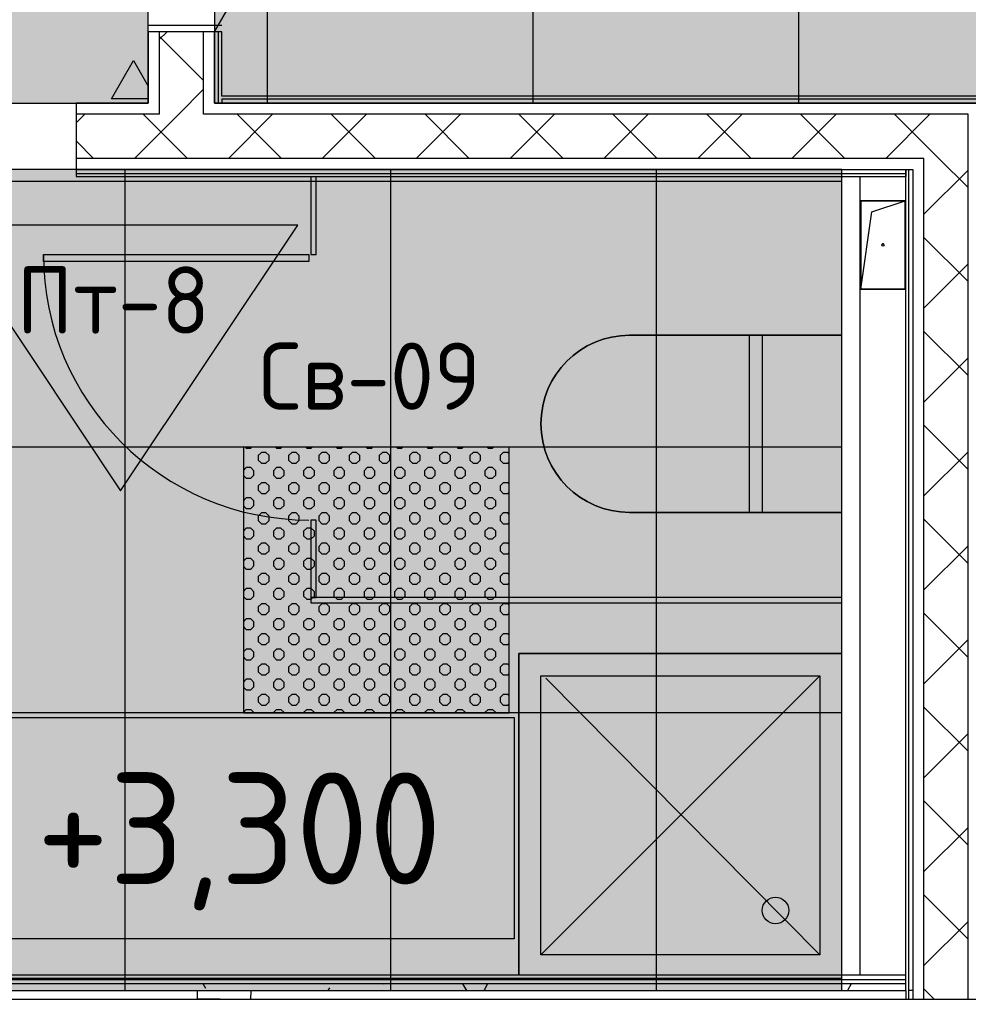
# Model space of a CAD drawing. Header units: millimetres. Extents: x -13069 to 207500, y -71366 to 56785.
# Drawn here: x 169569 to 171713, y 10838 to 13051 of the extents above; entities that cross this region are included whole.
import ezdxf

# ---------------------------------------------------------------- set-up
doc = ezdxf.new("R2010")
doc.units = ezdxf.units.MM
for name, color, linetype in [('PDF _Подложка без мебели', 7, 'Continuous'), ('PDF _Потолки - марка', 7, 'Continuous'), ('PDF _Текст', 7, 'Continuous')]:
    doc.layers.add(name, color=color, linetype=linetype)
doc.layers.add('PDF _Потолки', color=7, linetype='Continuous', lineweight=5, true_color=0x535353)
doc.layers.add('PDF _Ригели', color=7, linetype='Continuous', true_color=0x959595)
doc.layers.add('PDF _светильники', color=7, linetype='Continuous', true_color=0xffffff)
doc.styles.add('PDF GOST Common', font='GOST_Common.ttf')

msp = doc.modelspace()

# ---------------------------------------------------------------- hatches: boundary and pattern name
at = {"layer": 'PDF _Потолки', "true_color": 0xffffff, "transparency": 33554559}
msp.add_hatch(color=7, dxfattribs=at).paths.add_polyline_path([(167765.22, 13907.342), (168182.121, 13907.342), (168179.02, 14912.841), (169859.922, 14912.841), (169859.922, 12862.142), (168185.319, 12862.142), (168185.319, 12877.343), (167765.22, 12876.043)])
at = {"layer": 'PDF _Потолки', "true_color": 0xcae6ff, "transparency": 33554559}
for points in [[(170009.922, 12862.142), (170009.922, 14656.741), (170392.521, 14656.741), (170392.521, 14912.841), (173417.222, 14912.841), (173439.921, 10857.943), (171737.022, 10857.842), (171737.022, 12862.142)], [(168186.924, 12307.144), (168590.824, 12312.744), (168590.824, 12712.142), (171427.024, 12712.142), (171427.024, 10857.842), (168191.423, 10857.842)]]:
    msp.add_hatch(color=254, dxfattribs=at).paths.add_polyline_path(points)

# ---------------------------------------------------------------- linework, layer by layer
at = {"layer": 'PDF _Подложка без мебели', "lineweight": 18}
for points in [[(171737.022, 10857.842), (171737.022, 12862.142), (170009.922, 12862.142), (170009.922, 13022.842), (170524.925, 13914.843)], [(169859.922, 13022.842), (169859.922, 13037.841), (170025.822, 13037.841)], [(171752.922, 10872.842), (171752.922, 12878.042), (170025.822, 12878.042), (170025.822, 13022.842), (169859.922, 13022.842), (169859.922, 12862.142), (169697.02, 12862.142), (169697.02, 12696.243), (171572.02, 12696.243), (171572.02, 12712.142)], [(169884.922, 13022.842), (169884.922, 12837.142), (169697.02, 12837.142)], [(169884.922, 13005.441), (169902.323, 13022.842)], [(169984.922, 12913.043), (169884.922, 13013.043)], [(171712.022, 10837.841), (171712.022, 12837.142), (169984.922, 12837.142), (169984.922, 13022.842)], [(170018.919, 12862.142), (170018.919, 13022.842)], [(169828.819, 12737.142), (169928.819, 12837.142), (169984.922, 12893.344)], [(171746.025, 10872.842), (171746.025, 12871.142), (170025.822, 12871.142), (170025.822, 12862.142)], [(169697.02, 12817.541), (169716.624, 12837.142)], [(169948.722, 12737.142), (169848.722, 12837.142)], [(170040.922, 12737.142), (170140.922, 12837.142)], [(170160.82, 12737.142), (170060.82, 12837.142)], [(170253.019, 12737.142), (170353.019, 12837.142)], [(170372.923, 12737.142), (170272.923, 12837.142)], [(170465.22, 12737.142), (170565.22, 12837.142)], [(170585.124, 12737.142), (170485.124, 12837.142)], [(170677.323, 12737.142), (170777.323, 12837.142)], [(170797.221, 12737.142), (170697.221, 12837.142)], [(170889.421, 12737.142), (170989.421, 12837.142)], [(171009.324, 12737.142), (170909.324, 12837.142)], [(171101.524, 12737.142), (171201.524, 12837.142)], [(171221.519, 12737.142), (171121.519, 12837.142)], [(171313.725, 12737.142), (171413.725, 12837.142)], [(171433.622, 12737.142), (171333.622, 12837.142)], [(171525.822, 12737.142), (171625.822, 12837.142)], [(171711.723, 12671.142), (171645.719, 12737.142), (171545.719, 12837.142)], [(169736.521, 12737.142), (169697.02, 12776.641)], [(171612.022, 10837.841), (171612.022, 12737.142), (169697.02, 12737.142)], [(169697.02, 12712.142), (171571.122, 12712.142), (171587.022, 12712.142), (171587.022, 10857.842), (171587.022, 10837.841)], [(169697.02, 12703.143), (171572.02, 12703.143)], [(171571.122, 10857.842), (171571.122, 12712.142)], [(171578.019, 10837.841), (171578.019, 12712.142)], [(171711.723, 12710.943), (171612.022, 12611.242)], [(171427.024, 10892.843), (171427.024, 12696.243)], [(171467.021, 12696.243), (171467.021, 10892.843)], [(171469.523, 12441.543), (171569.523, 12441.543), (171569.523, 12641.543)], [(171612.022, 12558.743), (171711.723, 12459.042)], [(171711.723, 12498.843), (171612.022, 12399.142)], [(171247.02, 12337.841), (171427.024, 12337.841), (170947.02, 12337.841), (171247.02, 12337.841), (171247.02, 11937.841), (171427.024, 11937.841), (170947.02, 11937.841), (171247.02, 11937.841)], [(171217.021, 12337.841), (171217.021, 11937.841)], [(171612.022, 12346.542), (171711.8, 12246.861)], [(171711.794, 12286.716), (171612.022, 12186.941)], [(171612.022, 12134.442), (171711.821, 12034.643)], [(171711.821, 12074.642), (171612.022, 11974.841)], [(171612.022, 11922.341), (171711.821, 11822.543)], [(171711.821, 11862.542), (171612.022, 11762.744)], [(171612.022, 11710.144), (171711.9, 11610.366)], [(171711.894, 11650.412), (171612.022, 11550.543)], [(171612.022, 11498.043), (171711.924, 11398.141)], [(171711.924, 11438.342), (171612.022, 11338.442)], [(174066.722, 11345.843), (174066.722, 11344.842), (174070.719, 10858.843), (174069.92, 10858.843), (174070.121, 10837.841), (168171.421, 10837.841), (168171.421, 10857.842), (171571.122, 10857.842), (171571.122, 10837.841)], [(171612.022, 11285.943), (171711.967, 11185.998)], [(171711.961, 11226.18), (171612.022, 11126.342)], [(171612.022, 11073.843), (171712.001, 10973.864)], [(171711.994, 11014.114), (171612.022, 10914.141)], [(171571.122, 10892.843), (168191.423, 10892.843), (168191.423, 10857.842)], [(171571.122, 10881.842), (168191.423, 10881.842)], [(171571.122, 10872.842), (168191.423, 10872.842)], [(169989.823, 10862.841), (169984.019, 10872.842)], [(170391.923, 10872.842), (170391.624, 10872.241)], [(170579.319, 10857.842), (170570.622, 10872.842)], [(170626.524, 10872.842), (170618.425, 10858.642)], [(171447.819, 10872.842), (171439.122, 10857.842)], [(170074.119, 10837.841), (169971.22, 10838.842), (169971.421, 10857.842)], [(170091.423, 10857.842), (170091.221, 10837.841)], [(170269.621, 10864.141), (170265.922, 10857.842)], [(170931.224, 10857.842), (170930.925, 10858.343)], [(171587.022, 10857.842), (171578.019, 10857.842)], [(171612.022, 10861.642), (171635.923, 10837.841)]]:
    msp.add_lwpolyline(points, dxfattribs=at)
for points in [[(170227.024, 12695.443), (170227.024, 12520.443), (170239.024, 12520.443), (170239.024, 12695.443)], [(171569.523, 12641.543), (171569.523, 12441.543), (171469.523, 12441.543), (171469.523, 12641.543)], [(171469.523, 12441.543), (171494.523, 12616.543), (171569.523, 12641.543), (171469.523, 12641.543)], [(169623.02, 12520.443), (170223.02, 12520.443), (170223.02, 12504.443), (169623.02, 12504.443)], [(170227.024, 11920.443), (170227.024, 11745.443), (170239.024, 11745.443), (170239.024, 11920.443)], [(171427.024, 11745.443), (170227.024, 11745.443), (170227.024, 11733.441), (171427.024, 11733.441)], [(171427.024, 11618.743), (170697.02, 11618.743), (170697.02, 10892.843), (170697.02, 11618.743)], [(170747.02, 10938.742), (170747.02, 11568.743), (171377.024, 11568.743), (171377.024, 10938.742)]]:
    msp.add_lwpolyline(points, close=True, dxfattribs=at)
msp.add_lwpolyline([(171522.02, 12541.543, 0.4196624), (171519.523, 12544.042, 0.42007356), (171517.021, 12541.543)], format="xyb", dxfattribs=at)
msp.add_lwpolyline([(170947.02, 12337.841, 0.4140015), (170747.02, 12137.841, 0.41418451), (170947.02, 11937.841, -0.41418451), (170747.02, 12137.841, -0.4140015)], format="xyb", close=True, dxfattribs=at)
at = {"layer": 'PDF _Подложка без мебели', "color": 8, "lineweight": 18, "true_color": 0x808080}
for points in [[(171377.024, 11568.743), (170747.02, 10938.742)], [(171377.024, 10938.742), (170757.823, 11563.342)]]:
    msp.add_lwpolyline(points, dxfattribs=at)
at = {"layer": 'PDF _Подложка без мебели', "lineweight": 18}
msp.add_circle((171276.997, 11038.717), 30.027, dxfattribs=at)
for centre, radius, start, end in [((171519.565, 12541.248), 2.794, 63.234425, 90.853607), ((170223.048, 12520.471), 600.028, 180.002653, 269.997347)]:
    msp.add_arc(centre, radius, start, end, dxfattribs=at)
for points in [[(171519.523, 12539.044), (171518.119, 12539.044), (171517.021, 12540.243), (171517.021, 12541.543)], [(171517.124, 12542.242), (171517.424, 12543.344), (171518.425, 12544.042), (171519.523, 12544.042)], [(171519.523, 12539.044), (171518.425, 12539.044), (171517.424, 12539.843), (171517.124, 12540.942)], [(171522.02, 12541.543), (171522.02, 12540.243), (171520.921, 12539.044), (171519.523, 12539.044)], [(171522.02, 12541.543), (171522.02, 12540.743), (171521.519, 12539.843), (171520.823, 12539.443)]]:
    msp.add_open_spline(points, degree=3, dxfattribs=at)
at = {"layer": 'PDF _Потолки', "color": 7, "lineweight": 13}
for points in [[(167765.22, 13907.342), (167765.22, 12876.043), (168185.319, 12877.343), (168185.319, 12862.142), (169859.922, 12862.142), (169859.922, 14912.841), (168179.02, 14912.744), (168182.121, 13907.342)], [(170009.922, 12862.142), (171737.022, 12862.142), (171737.022, 10857.842), (173439.921, 10857.943), (173417.222, 14912.841), (170392.521, 14912.841), (170392.521, 14656.741), (170009.922, 14656.741)], [(168186.924, 12307.144), (168191.423, 10857.842), (171427.024, 10857.842), (171427.024, 12712.142), (168590.824, 12712.142), (168590.824, 12312.744)]]:
    msp.add_lwpolyline(points, close=True, dxfattribs=at)
for points in [[(170728.624, 14912.841), (170728.624, 12862.142)], [(171328.624, 14912.841), (171328.624, 12862.142)], [(170128.624, 14656.741), (170128.624, 12862.142)], [(169859.922, 12871.441), (169776.622, 12871.441), (169826.622, 12958.041), (169859.922, 12900.341)], [(169806.919, 12712.142), (169806.919, 10857.842)], [(170406.919, 12712.142), (170406.919, 10857.842)], [(171006.919, 12712.142), (171006.919, 10857.842)], [(171427.024, 12684.942), (168590.824, 12684.942)], [(171427.024, 12084.942), (168187.62, 12084.942)], [(171427.024, 11484.942), (168189.476, 11484.942)], [(171427.024, 10884.942), (168191.338, 10884.942)]]:
    msp.add_lwpolyline(points, dxfattribs=at)
at = {"layer": 'PDF _Потолки - марка', "lineweight": 13}
msp.add_lwpolyline([(170197.52, 12586.743), (169397.52, 12586.743), (169797.52, 11986.743)], close=True, dxfattribs=at)
at = {"layer": 'PDF _Потолки - марка', "color": 7, "lineweight": 0, "true_color": 0xffffff, "transparency": 33554559}
msp.add_solid([(170197.52, 12586.743), (169397.52, 12586.743), (169797.52, 11986.743)], dxfattribs=at)
at = {"layer": 'PDF _Ригели', "lineweight": 18}
msp.add_lwpolyline([(169386.723, 10974.642), (169386.723, 11474.642), (170686.723, 11474.642), (170686.723, 10974.642)], close=True, dxfattribs=at)
at = {"layer": 'PDF _светильники', "color": 7, "lineweight": 13}
msp.add_lwpolyline([(170074.925, 11484.942), (170674.925, 11484.942), (170674.925, 12084.942), (170074.925, 12084.942)], close=True, dxfattribs=at)
at = {"layer": 'PDF _светильники', "lineweight": 20}
for points in [[(170079.423, 12084.942), (170081.419, 12082.943), (170091.423, 12082.943), (170093.522, 12084.942)], [(170147.721, 12084.942), (170149.723, 12082.943), (170159.721, 12082.943), (170161.821, 12084.942)], [(170215.922, 12084.942), (170218.022, 12082.943), (170228.019, 12082.943), (170230.119, 12084.942)], [(170284.22, 12084.942), (170286.32, 12082.943), (170296.324, 12082.943), (170298.423, 12084.942)], [(170352.525, 12084.942), (170354.624, 12082.943), (170364.622, 12082.943), (170366.722, 12084.942)], [(170420.823, 12084.942), (170422.923, 12082.943), (170432.92, 12082.943), (170434.922, 12084.942)], [(170489.122, 12084.942), (170491.124, 12082.943), (170501.121, 12082.943), (170503.221, 12084.942)], [(170557.42, 12084.942), (170559.422, 12082.943), (170569.419, 12082.943), (170571.519, 12084.942)], [(170625.621, 12084.942), (170627.72, 12082.943), (170637.724, 12082.943), (170639.823, 12084.942)], [(170674.925, 12069.842), (170671.922, 12072.943), (170661.924, 12072.943), (170654.82, 12065.841), (170654.82, 12055.844), (170661.924, 12048.742), (170671.922, 12048.742), (170674.925, 12051.843)], [(170074.925, 12021.142), (170081.419, 12014.642), (170091.423, 12014.642), (170098.521, 12021.743), (170098.521, 12031.741), (170091.423, 12038.742), (170081.419, 12038.742), (170074.925, 12032.241)], [(170674.925, 12001.544), (170671.922, 12004.641), (170661.924, 12004.641), (170654.82, 11997.543), (170654.82, 11987.542), (170661.924, 11980.441), (170671.922, 11980.441), (170674.925, 11983.541)], [(170074.925, 11952.841), (170081.419, 11946.343), (170091.423, 11946.343), (170098.521, 11953.442), (170098.521, 11963.442), (170091.423, 11970.443), (170081.419, 11970.443), (170074.925, 11963.943)], [(170674.925, 11933.242), (170671.922, 11936.343), (170661.924, 11936.343), (170654.82, 11929.241), (170654.82, 11919.241), (170661.924, 11912.243), (170671.922, 11912.243), (170674.925, 11915.243)], [(170074.925, 11884.542), (170081.419, 11878.042), (170091.423, 11878.042), (170098.521, 11885.144), (170098.521, 11895.141), (170091.423, 11902.243), (170081.419, 11902.243), (170074.925, 11895.642)], [(170674.925, 11864.941), (170671.922, 11868.041), (170661.924, 11868.041), (170654.82, 11860.943), (170654.82, 11850.942), (170661.924, 11843.942), (170671.922, 11843.942), (170674.925, 11846.942)], [(170074.925, 11816.241), (170081.419, 11809.741), (170091.423, 11809.741), (170098.521, 11816.842), (170098.521, 11826.843), (170091.423, 11833.941), (170081.419, 11833.941), (170074.925, 11827.441)], [(170674.925, 11796.743), (170671.922, 11799.743), (170661.924, 11799.743), (170654.82, 11792.742), (170654.82, 11782.742), (170661.924, 11775.643), (170671.922, 11775.643), (170674.925, 11778.741)], [(170074.925, 11748.043), (170081.419, 11741.442), (170091.423, 11741.442), (170098.521, 11748.541), (170098.521, 11758.541), (170091.423, 11765.643), (170081.419, 11765.643), (170074.925, 11759.143)], [(170674.925, 11728.442), (170671.922, 11731.442), (170661.924, 11731.442), (170654.82, 11724.441), (170654.82, 11714.443), (170661.924, 11707.342), (170671.922, 11707.342), (170674.925, 11710.443)], [(170074.925, 11679.742), (170081.419, 11673.242), (170091.423, 11673.242), (170098.521, 11680.242), (170098.521, 11690.243), (170091.423, 11697.341), (170081.419, 11697.341), (170074.925, 11690.841)], [(170674.925, 11660.144), (170671.922, 11663.241), (170661.924, 11663.241), (170654.82, 11656.143), (170654.82, 11646.142), (170661.924, 11639.044), (170671.922, 11639.044), (170674.925, 11642.141)], [(170074.925, 11611.444), (170081.419, 11604.943), (170091.423, 11604.943), (170098.521, 11611.941), (170098.521, 11621.942), (170091.423, 11629.043), (170081.419, 11629.043), (170074.925, 11622.543)], [(170674.925, 11591.842), (170671.922, 11594.943), (170661.924, 11594.943), (170654.82, 11587.841), (170654.82, 11577.841), (170661.924, 11570.742), (170671.922, 11570.742), (170674.925, 11573.843)], [(170074.925, 11543.142), (170081.419, 11536.642), (170091.423, 11536.642), (170098.521, 11543.743), (170098.521, 11553.741), (170091.423, 11560.742), (170081.419, 11560.742), (170074.925, 11554.241)], [(170674.925, 11523.541), (170671.922, 11526.641), (170661.924, 11526.641), (170654.82, 11519.543), (170654.82, 11509.542), (170661.924, 11502.441), (170671.922, 11502.441), (170674.925, 11505.541)], [(170074.925, 11485.943), (170081.419, 11492.443), (170091.423, 11492.443), (170098.521, 11485.443), (170098.521, 11484.942)], [(170142.723, 11484.942), (170142.723, 11485.443), (170149.723, 11492.443), (170159.721, 11492.443), (170166.819, 11485.443), (170166.819, 11484.942)], [(170210.923, 11484.942), (170210.923, 11485.443), (170218.022, 11492.443), (170228.019, 11492.443), (170235.124, 11485.443), (170235.124, 11484.942)], [(170279.222, 11484.942), (170279.222, 11485.443), (170286.32, 11492.443), (170296.324, 11492.443), (170303.422, 11485.443), (170303.422, 11484.942)], [(170347.52, 11484.942), (170347.52, 11485.443), (170354.624, 11492.443), (170364.622, 11492.443), (170371.72, 11485.443), (170371.72, 11484.942)], [(170415.824, 11484.942), (170415.824, 11485.443), (170422.923, 11492.443), (170432.92, 11492.443), (170439.921, 11485.443), (170439.921, 11484.942)], [(170484.123, 11484.942), (170484.123, 11485.443), (170491.124, 11492.443), (170501.121, 11492.443), (170508.219, 11485.443), (170508.219, 11484.942)], [(170552.421, 11484.942), (170552.421, 11485.443), (170559.422, 11492.443), (170569.419, 11492.443), (170576.524, 11485.443), (170576.524, 11484.942)], [(170620.622, 11484.942), (170620.622, 11485.443), (170627.72, 11492.443), (170637.724, 11492.443), (170644.822, 11485.443), (170644.822, 11484.942)]]:
    msp.add_lwpolyline(points, dxfattribs=at)
for points in [[(170132.719, 12065.841), (170125.621, 12072.943), (170115.623, 12072.943), (170108.525, 12065.841), (170108.525, 12055.844), (170115.623, 12048.742), (170125.621, 12048.742), (170132.719, 12055.844)], [(170200.92, 12065.841), (170193.919, 12072.943), (170183.921, 12072.943), (170176.823, 12065.841), (170176.823, 12055.844), (170183.921, 12048.742), (170193.919, 12048.742), (170200.92, 12055.844)], [(170269.224, 12065.841), (170262.223, 12072.943), (170252.22, 12072.943), (170245.121, 12065.841), (170245.121, 12055.844), (170252.22, 12048.742), (170262.223, 12048.742), (170269.224, 12055.844)], [(170337.522, 12065.841), (170330.424, 12072.943), (170320.42, 12072.943), (170313.42, 12065.841), (170313.42, 12055.844), (170320.42, 12048.742), (170330.424, 12048.742), (170337.522, 12055.844)], [(170405.821, 12065.841), (170398.722, 12072.943), (170388.725, 12072.943), (170381.724, 12065.841), (170381.724, 12055.844), (170388.725, 12048.742), (170398.722, 12048.742), (170405.821, 12055.844)], [(170474.119, 12065.841), (170467.021, 12072.943), (170457.023, 12072.943), (170449.925, 12065.841), (170449.925, 12055.844), (170457.023, 12048.742), (170467.021, 12048.742), (170474.119, 12055.844)], [(170542.424, 12065.841), (170535.319, 12072.943), (170525.322, 12072.943), (170518.223, 12065.841), (170518.223, 12055.844), (170525.322, 12048.742), (170535.319, 12048.742), (170542.424, 12055.844)], [(170610.624, 12065.841), (170603.624, 12072.943), (170593.62, 12072.943), (170586.521, 12065.841), (170586.521, 12055.844), (170593.62, 12048.742), (170603.624, 12048.742), (170610.624, 12055.844)], [(170166.819, 12031.741), (170159.721, 12038.742), (170149.723, 12038.742), (170142.723, 12031.741), (170142.723, 12021.743), (170149.723, 12014.642), (170159.721, 12014.642), (170166.819, 12021.743)], [(170235.124, 12031.741), (170228.019, 12038.742), (170218.022, 12038.742), (170210.923, 12031.741), (170210.923, 12021.743), (170218.022, 12014.642), (170228.019, 12014.642), (170235.124, 12021.743)], [(170303.422, 12031.741), (170296.324, 12038.742), (170286.32, 12038.742), (170279.222, 12031.741), (170279.222, 12021.743), (170286.32, 12014.642), (170296.324, 12014.642), (170303.422, 12021.743)], [(170371.72, 12031.741), (170364.622, 12038.742), (170354.624, 12038.742), (170347.52, 12031.741), (170347.52, 12021.743), (170354.624, 12014.642), (170364.622, 12014.642), (170371.72, 12021.743)], [(170439.921, 12031.741), (170432.92, 12038.742), (170422.923, 12038.742), (170415.824, 12031.741), (170415.824, 12021.743), (170422.923, 12014.642), (170432.92, 12014.642), (170439.921, 12021.743)], [(170508.219, 12031.741), (170501.121, 12038.742), (170491.124, 12038.742), (170484.123, 12031.741), (170484.123, 12021.743), (170491.124, 12014.642), (170501.121, 12014.642), (170508.219, 12021.743)], [(170576.524, 12031.741), (170569.419, 12038.742), (170559.422, 12038.742), (170552.421, 12031.741), (170552.421, 12021.743), (170559.422, 12014.642), (170569.419, 12014.642), (170576.524, 12021.743)], [(170644.822, 12031.741), (170637.724, 12038.742), (170627.72, 12038.742), (170620.622, 12031.741), (170620.622, 12021.743), (170627.72, 12014.642), (170637.724, 12014.642), (170644.822, 12021.743)], [(170132.719, 11997.543), (170125.621, 12004.641), (170115.623, 12004.641), (170108.525, 11997.543), (170108.525, 11987.542), (170115.623, 11980.441), (170125.621, 11980.441), (170132.719, 11987.542)], [(170200.92, 11997.543), (170193.919, 12004.641), (170183.921, 12004.641), (170176.823, 11997.543), (170176.823, 11987.542), (170183.921, 11980.441), (170193.919, 11980.441), (170200.92, 11987.542)], [(170269.224, 11997.543), (170262.223, 12004.641), (170252.22, 12004.641), (170245.121, 11997.543), (170245.121, 11987.542), (170252.22, 11980.441), (170262.223, 11980.441), (170269.224, 11987.542)], [(170337.522, 11997.543), (170330.424, 12004.641), (170320.42, 12004.641), (170313.42, 11997.543), (170313.42, 11987.542), (170320.42, 11980.441), (170330.424, 11980.441), (170337.522, 11987.542)], [(170405.821, 11997.543), (170398.722, 12004.641), (170388.725, 12004.641), (170381.724, 11997.543), (170381.724, 11987.542), (170388.725, 11980.441), (170398.722, 11980.441), (170405.821, 11987.542)], [(170474.119, 11997.543), (170467.021, 12004.641), (170457.023, 12004.641), (170449.925, 11997.543), (170449.925, 11987.542), (170457.023, 11980.441), (170467.021, 11980.441), (170474.119, 11987.542)], [(170542.424, 11997.543), (170535.319, 12004.641), (170525.322, 12004.641), (170518.223, 11997.543), (170518.223, 11987.542), (170525.322, 11980.441), (170535.319, 11980.441), (170542.424, 11987.542)], [(170610.624, 11997.543), (170603.624, 12004.641), (170593.62, 12004.641), (170586.521, 11997.543), (170586.521, 11987.542), (170593.62, 11980.441), (170603.624, 11980.441), (170610.624, 11987.542)], [(170166.819, 11963.442), (170159.721, 11970.443), (170149.723, 11970.443), (170142.723, 11963.442), (170142.723, 11953.442), (170149.723, 11946.343), (170159.721, 11946.343), (170166.819, 11953.442)], [(170235.124, 11963.442), (170228.019, 11970.443), (170218.022, 11970.443), (170210.923, 11963.442), (170210.923, 11953.442), (170218.022, 11946.343), (170228.019, 11946.343), (170235.124, 11953.442)], [(170303.422, 11963.442), (170296.324, 11970.443), (170286.32, 11970.443), (170279.222, 11963.442), (170279.222, 11953.442), (170286.32, 11946.343), (170296.324, 11946.343), (170303.422, 11953.442)], [(170371.72, 11963.442), (170364.622, 11970.443), (170354.624, 11970.443), (170347.52, 11963.442), (170347.52, 11953.442), (170354.624, 11946.343), (170364.622, 11946.343), (170371.72, 11953.442)], [(170439.921, 11963.442), (170432.92, 11970.443), (170422.923, 11970.443), (170415.824, 11963.442), (170415.824, 11953.442), (170422.923, 11946.343), (170432.92, 11946.343), (170439.921, 11953.442)], [(170508.219, 11963.442), (170501.121, 11970.443), (170491.124, 11970.443), (170484.123, 11963.442), (170484.123, 11953.442), (170491.124, 11946.343), (170501.121, 11946.343), (170508.219, 11953.442)], [(170576.524, 11963.442), (170569.419, 11970.443), (170559.422, 11970.443), (170552.421, 11963.442), (170552.421, 11953.442), (170559.422, 11946.343), (170569.419, 11946.343), (170576.524, 11953.442)], [(170644.822, 11963.442), (170637.724, 11970.443), (170627.72, 11970.443), (170620.622, 11963.442), (170620.622, 11953.442), (170627.72, 11946.343), (170637.724, 11946.343), (170644.822, 11953.442)], [(170132.719, 11929.241), (170125.621, 11936.343), (170115.623, 11936.343), (170108.525, 11929.241), (170108.525, 11919.241), (170115.623, 11912.243), (170125.621, 11912.243), (170132.719, 11919.241)], [(170200.92, 11929.241), (170193.919, 11936.343), (170183.921, 11936.343), (170176.823, 11929.241), (170176.823, 11919.241), (170183.921, 11912.243), (170193.919, 11912.243), (170200.92, 11919.241)], [(170269.224, 11929.241), (170262.223, 11936.343), (170252.22, 11936.343), (170245.121, 11929.241), (170245.121, 11919.241), (170252.22, 11912.243), (170262.223, 11912.243), (170269.224, 11919.241)], [(170337.522, 11929.241), (170330.424, 11936.343), (170320.42, 11936.343), (170313.42, 11929.241), (170313.42, 11919.241), (170320.42, 11912.243), (170330.424, 11912.243), (170337.522, 11919.241)], [(170405.821, 11929.241), (170398.722, 11936.343), (170388.725, 11936.343), (170381.724, 11929.241), (170381.724, 11919.241), (170388.725, 11912.243), (170398.722, 11912.243), (170405.821, 11919.241)], [(170474.119, 11929.241), (170467.021, 11936.343), (170457.023, 11936.343), (170449.925, 11929.241), (170449.925, 11919.241), (170457.023, 11912.243), (170467.021, 11912.243), (170474.119, 11919.241)], [(170542.424, 11929.241), (170535.319, 11936.343), (170525.322, 11936.343), (170518.223, 11929.241), (170518.223, 11919.241), (170525.322, 11912.243), (170535.319, 11912.243), (170542.424, 11919.241)], [(170610.624, 11929.241), (170603.624, 11936.343), (170593.62, 11936.343), (170586.521, 11929.241), (170586.521, 11919.241), (170593.62, 11912.243), (170603.624, 11912.243), (170610.624, 11919.241)], [(170166.819, 11895.141), (170159.721, 11902.243), (170149.723, 11902.243), (170142.723, 11895.141), (170142.723, 11885.144), (170149.723, 11878.042), (170159.721, 11878.042), (170166.819, 11885.144)], [(170235.124, 11895.141), (170228.019, 11902.243), (170218.022, 11902.243), (170210.923, 11895.141), (170210.923, 11885.144), (170218.022, 11878.042), (170228.019, 11878.042), (170235.124, 11885.144)], [(170303.422, 11895.141), (170296.324, 11902.243), (170286.32, 11902.243), (170279.222, 11895.141), (170279.222, 11885.144), (170286.32, 11878.042), (170296.324, 11878.042), (170303.422, 11885.144)], [(170371.72, 11895.141), (170364.622, 11902.243), (170354.624, 11902.243), (170347.52, 11895.141), (170347.52, 11885.144), (170354.624, 11878.042), (170364.622, 11878.042), (170371.72, 11885.144)], [(170439.921, 11895.141), (170432.92, 11902.243), (170422.923, 11902.243), (170415.824, 11895.141), (170415.824, 11885.144), (170422.923, 11878.042), (170432.92, 11878.042), (170439.921, 11885.144)], [(170508.219, 11895.141), (170501.121, 11902.243), (170491.124, 11902.243), (170484.123, 11895.141), (170484.123, 11885.144), (170491.124, 11878.042), (170501.121, 11878.042), (170508.219, 11885.144)], [(170576.524, 11895.141), (170569.419, 11902.243), (170559.422, 11902.243), (170552.421, 11895.141), (170552.421, 11885.144), (170559.422, 11878.042), (170569.419, 11878.042), (170576.524, 11885.144)], [(170644.822, 11895.141), (170637.724, 11902.243), (170627.72, 11902.243), (170620.622, 11895.141), (170620.622, 11885.144), (170627.72, 11878.042), (170637.724, 11878.042), (170644.822, 11885.144)], [(170132.719, 11860.943), (170125.621, 11868.041), (170115.623, 11868.041), (170108.525, 11860.943), (170108.525, 11850.942), (170115.623, 11843.942), (170125.621, 11843.942), (170132.719, 11850.942)], [(170200.92, 11860.943), (170193.919, 11868.041), (170183.921, 11868.041), (170176.823, 11860.943), (170176.823, 11850.942), (170183.921, 11843.942), (170193.919, 11843.942), (170200.92, 11850.942)], [(170269.224, 11860.943), (170262.223, 11868.041), (170252.22, 11868.041), (170245.121, 11860.943), (170245.121, 11850.942), (170252.22, 11843.942), (170262.223, 11843.942), (170269.224, 11850.942)], [(170337.522, 11860.943), (170330.424, 11868.041), (170320.42, 11868.041), (170313.42, 11860.943), (170313.42, 11850.942), (170320.42, 11843.942), (170330.424, 11843.942), (170337.522, 11850.942)], [(170405.821, 11860.943), (170398.722, 11868.041), (170388.725, 11868.041), (170381.724, 11860.943), (170381.724, 11850.942), (170388.725, 11843.942), (170398.722, 11843.942), (170405.821, 11850.942)], [(170474.119, 11860.943), (170467.021, 11868.041), (170457.023, 11868.041), (170449.925, 11860.943), (170449.925, 11850.942), (170457.023, 11843.942), (170467.021, 11843.942), (170474.119, 11850.942)], [(170542.424, 11860.943), (170535.319, 11868.041), (170525.322, 11868.041), (170518.223, 11860.943), (170518.223, 11850.942), (170525.322, 11843.942), (170535.319, 11843.942), (170542.424, 11850.942)], [(170610.624, 11860.943), (170603.624, 11868.041), (170593.62, 11868.041), (170586.521, 11860.943), (170586.521, 11850.942), (170593.62, 11843.942), (170603.624, 11843.942), (170610.624, 11850.942)], [(170166.819, 11826.843), (170159.721, 11833.941), (170149.723, 11833.941), (170142.723, 11826.843), (170142.723, 11816.842), (170149.723, 11809.741), (170159.721, 11809.741), (170166.819, 11816.842)], [(170235.124, 11826.843), (170228.019, 11833.941), (170218.022, 11833.941), (170210.923, 11826.843), (170210.923, 11816.842), (170218.022, 11809.741), (170228.019, 11809.741), (170235.124, 11816.842)], [(170303.422, 11826.843), (170296.324, 11833.941), (170286.32, 11833.941), (170279.222, 11826.843), (170279.222, 11816.842), (170286.32, 11809.741), (170296.324, 11809.741), (170303.422, 11816.842)], [(170371.72, 11826.843), (170364.622, 11833.941), (170354.624, 11833.941), (170347.52, 11826.843), (170347.52, 11816.842), (170354.624, 11809.741), (170364.622, 11809.741), (170371.72, 11816.842)], [(170439.921, 11826.843), (170432.92, 11833.941), (170422.923, 11833.941), (170415.824, 11826.843), (170415.824, 11816.842), (170422.923, 11809.741), (170432.92, 11809.741), (170439.921, 11816.842)], [(170508.219, 11826.843), (170501.121, 11833.941), (170491.124, 11833.941), (170484.123, 11826.843), (170484.123, 11816.842), (170491.124, 11809.741), (170501.121, 11809.741), (170508.219, 11816.842)], [(170576.524, 11826.843), (170569.419, 11833.941), (170559.422, 11833.941), (170552.421, 11826.843), (170552.421, 11816.842), (170559.422, 11809.741), (170569.419, 11809.741), (170576.524, 11816.842)], [(170644.822, 11826.843), (170637.724, 11833.941), (170627.72, 11833.941), (170620.622, 11826.843), (170620.622, 11816.842), (170627.72, 11809.741), (170637.724, 11809.741), (170644.822, 11816.842)], [(170132.719, 11792.742), (170125.621, 11799.743), (170115.623, 11799.743), (170108.525, 11792.742), (170108.525, 11782.742), (170115.623, 11775.643), (170125.621, 11775.643), (170132.719, 11782.742)], [(170200.92, 11792.742), (170193.919, 11799.743), (170183.921, 11799.743), (170176.823, 11792.742), (170176.823, 11782.742), (170183.921, 11775.643), (170193.919, 11775.643), (170200.92, 11782.742)], [(170269.224, 11792.742), (170262.223, 11799.743), (170252.22, 11799.743), (170245.121, 11792.742), (170245.121, 11782.742), (170252.22, 11775.643), (170262.223, 11775.643), (170269.224, 11782.742)], [(170337.522, 11792.742), (170330.424, 11799.743), (170320.42, 11799.743), (170313.42, 11792.742), (170313.42, 11782.742), (170320.42, 11775.643), (170330.424, 11775.643), (170337.522, 11782.742)], [(170405.821, 11792.742), (170398.722, 11799.743), (170388.725, 11799.743), (170381.724, 11792.742), (170381.724, 11782.742), (170388.725, 11775.643), (170398.722, 11775.643), (170405.821, 11782.742)], [(170474.119, 11792.742), (170467.021, 11799.743), (170457.023, 11799.743), (170449.925, 11792.742), (170449.925, 11782.742), (170457.023, 11775.643), (170467.021, 11775.643), (170474.119, 11782.742)], [(170542.424, 11792.742), (170535.319, 11799.743), (170525.322, 11799.743), (170518.223, 11792.742), (170518.223, 11782.742), (170525.322, 11775.643), (170535.319, 11775.643), (170542.424, 11782.742)], [(170610.624, 11792.742), (170603.624, 11799.743), (170593.62, 11799.743), (170586.521, 11792.742), (170586.521, 11782.742), (170593.62, 11775.643), (170603.624, 11775.643), (170610.624, 11782.742)], [(170166.819, 11758.541), (170159.721, 11765.643), (170149.723, 11765.643), (170142.723, 11758.541), (170142.723, 11748.541), (170149.723, 11741.442), (170159.721, 11741.442), (170166.819, 11748.541)], [(170235.124, 11758.541), (170228.019, 11765.643), (170218.022, 11765.643), (170210.923, 11758.541), (170210.923, 11748.541), (170218.022, 11741.442), (170228.019, 11741.442), (170235.124, 11748.541)], [(170303.422, 11758.541), (170296.324, 11765.643), (170286.32, 11765.643), (170279.222, 11758.541), (170279.222, 11748.541), (170286.32, 11741.442), (170296.324, 11741.442), (170303.422, 11748.541)], [(170371.72, 11758.541), (170364.622, 11765.643), (170354.624, 11765.643), (170347.52, 11758.541), (170347.52, 11748.541), (170354.624, 11741.442), (170364.622, 11741.442), (170371.72, 11748.541)], [(170439.921, 11758.541), (170432.92, 11765.643), (170422.923, 11765.643), (170415.824, 11758.541), (170415.824, 11748.541), (170422.923, 11741.442), (170432.92, 11741.442), (170439.921, 11748.541)], [(170508.219, 11758.541), (170501.121, 11765.643), (170491.124, 11765.643), (170484.123, 11758.541), (170484.123, 11748.541), (170491.124, 11741.442), (170501.121, 11741.442), (170508.219, 11748.541)], [(170576.524, 11758.541), (170569.419, 11765.643), (170559.422, 11765.643), (170552.421, 11758.541), (170552.421, 11748.541), (170559.422, 11741.442), (170569.419, 11741.442), (170576.524, 11748.541)], [(170644.822, 11758.541), (170637.724, 11765.643), (170627.72, 11765.643), (170620.622, 11758.541), (170620.622, 11748.541), (170627.72, 11741.442), (170637.724, 11741.442), (170644.822, 11748.541)], [(170132.719, 11724.441), (170125.621, 11731.442), (170115.623, 11731.442), (170108.525, 11724.441), (170108.525, 11714.443), (170115.623, 11707.342), (170125.621, 11707.342), (170132.719, 11714.443)], [(170200.92, 11724.441), (170193.919, 11731.442), (170183.921, 11731.442), (170176.823, 11724.441), (170176.823, 11714.443), (170183.921, 11707.342), (170193.919, 11707.342), (170200.92, 11714.443)], [(170269.224, 11724.441), (170262.223, 11731.442), (170252.22, 11731.442), (170245.121, 11724.441), (170245.121, 11714.443), (170252.22, 11707.342), (170262.223, 11707.342), (170269.224, 11714.443)], [(170337.522, 11724.441), (170330.424, 11731.442), (170320.42, 11731.442), (170313.42, 11724.441), (170313.42, 11714.443), (170320.42, 11707.342), (170330.424, 11707.342), (170337.522, 11714.443)], [(170405.821, 11724.441), (170398.722, 11731.442), (170388.725, 11731.442), (170381.724, 11724.441), (170381.724, 11714.443), (170388.725, 11707.342), (170398.722, 11707.342), (170405.821, 11714.443)], [(170474.119, 11724.441), (170467.021, 11731.442), (170457.023, 11731.442), (170449.925, 11724.441), (170449.925, 11714.443), (170457.023, 11707.342), (170467.021, 11707.342), (170474.119, 11714.443)], [(170542.424, 11724.441), (170535.319, 11731.442), (170525.322, 11731.442), (170518.223, 11724.441), (170518.223, 11714.443), (170525.322, 11707.342), (170535.319, 11707.342), (170542.424, 11714.443)], [(170610.624, 11724.441), (170603.624, 11731.442), (170593.62, 11731.442), (170586.521, 11724.441), (170586.521, 11714.443), (170593.62, 11707.342), (170603.624, 11707.342), (170610.624, 11714.443)], [(170166.819, 11690.243), (170159.721, 11697.341), (170149.723, 11697.341), (170142.723, 11690.243), (170142.723, 11680.242), (170149.723, 11673.242), (170159.721, 11673.242), (170166.819, 11680.242)], [(170235.124, 11690.243), (170228.019, 11697.341), (170218.022, 11697.341), (170210.923, 11690.243), (170210.923, 11680.242), (170218.022, 11673.242), (170228.019, 11673.242), (170235.124, 11680.242)], [(170303.422, 11690.243), (170296.324, 11697.341), (170286.32, 11697.341), (170279.222, 11690.243), (170279.222, 11680.242), (170286.32, 11673.242), (170296.324, 11673.242), (170303.422, 11680.242)], [(170371.72, 11690.243), (170364.622, 11697.341), (170354.624, 11697.341), (170347.52, 11690.243), (170347.52, 11680.242), (170354.624, 11673.242), (170364.622, 11673.242), (170371.72, 11680.242)], [(170439.921, 11690.243), (170432.92, 11697.341), (170422.923, 11697.341), (170415.824, 11690.243), (170415.824, 11680.242), (170422.923, 11673.242), (170432.92, 11673.242), (170439.921, 11680.242)], [(170508.219, 11690.243), (170501.121, 11697.341), (170491.124, 11697.341), (170484.123, 11690.243), (170484.123, 11680.242), (170491.124, 11673.242), (170501.121, 11673.242), (170508.219, 11680.242)], [(170576.524, 11690.243), (170569.419, 11697.341), (170559.422, 11697.341), (170552.421, 11690.243), (170552.421, 11680.242), (170559.422, 11673.242), (170569.419, 11673.242), (170576.524, 11680.242)], [(170644.822, 11690.243), (170637.724, 11697.341), (170627.72, 11697.341), (170620.622, 11690.243), (170620.622, 11680.242), (170627.72, 11673.242), (170637.724, 11673.242), (170644.822, 11680.242)], [(170132.719, 11656.143), (170125.621, 11663.241), (170115.623, 11663.241), (170108.525, 11656.143), (170108.525, 11646.142), (170115.623, 11639.044), (170125.621, 11639.044), (170132.719, 11646.142)], [(170200.92, 11656.143), (170193.919, 11663.241), (170183.921, 11663.241), (170176.823, 11656.143), (170176.823, 11646.142), (170183.921, 11639.044), (170193.919, 11639.044), (170200.92, 11646.142)], [(170269.224, 11656.143), (170262.223, 11663.241), (170252.22, 11663.241), (170245.121, 11656.143), (170245.121, 11646.142), (170252.22, 11639.044), (170262.223, 11639.044), (170269.224, 11646.142)], [(170337.522, 11656.143), (170330.424, 11663.241), (170320.42, 11663.241), (170313.42, 11656.143), (170313.42, 11646.142), (170320.42, 11639.044), (170330.424, 11639.044), (170337.522, 11646.142)], [(170405.821, 11656.143), (170398.722, 11663.241), (170388.725, 11663.241), (170381.724, 11656.143), (170381.724, 11646.142), (170388.725, 11639.044), (170398.722, 11639.044), (170405.821, 11646.142)], [(170474.119, 11656.143), (170467.021, 11663.241), (170457.023, 11663.241), (170449.925, 11656.143), (170449.925, 11646.142), (170457.023, 11639.044), (170467.021, 11639.044), (170474.119, 11646.142)], [(170542.424, 11656.143), (170535.319, 11663.241), (170525.322, 11663.241), (170518.223, 11656.143), (170518.223, 11646.142), (170525.322, 11639.044), (170535.319, 11639.044), (170542.424, 11646.142)], [(170610.624, 11656.143), (170603.624, 11663.241), (170593.62, 11663.241), (170586.521, 11656.143), (170586.521, 11646.142), (170593.62, 11639.044), (170603.624, 11639.044), (170610.624, 11646.142)], [(170166.819, 11621.942), (170159.721, 11629.043), (170149.723, 11629.043), (170142.723, 11621.942), (170142.723, 11611.941), (170149.723, 11604.943), (170159.721, 11604.943), (170166.819, 11611.941)], [(170235.124, 11621.942), (170228.019, 11629.043), (170218.022, 11629.043), (170210.923, 11621.942), (170210.923, 11611.941), (170218.022, 11604.943), (170228.019, 11604.943), (170235.124, 11611.941)], [(170303.422, 11621.942), (170296.324, 11629.043), (170286.32, 11629.043), (170279.222, 11621.942), (170279.222, 11611.941), (170286.32, 11604.943), (170296.324, 11604.943), (170303.422, 11611.941)], [(170371.72, 11621.942), (170364.622, 11629.043), (170354.624, 11629.043), (170347.52, 11621.942), (170347.52, 11611.941), (170354.624, 11604.943), (170364.622, 11604.943), (170371.72, 11611.941)], [(170439.921, 11621.942), (170432.92, 11629.043), (170422.923, 11629.043), (170415.824, 11621.942), (170415.824, 11611.941), (170422.923, 11604.943), (170432.92, 11604.943), (170439.921, 11611.941)], [(170508.219, 11621.942), (170501.121, 11629.043), (170491.124, 11629.043), (170484.123, 11621.942), (170484.123, 11611.941), (170491.124, 11604.943), (170501.121, 11604.943), (170508.219, 11611.941)], [(170576.524, 11621.942), (170569.419, 11629.043), (170559.422, 11629.043), (170552.421, 11621.942), (170552.421, 11611.941), (170559.422, 11604.943), (170569.419, 11604.943), (170576.524, 11611.941)], [(170644.822, 11621.942), (170637.724, 11629.043), (170627.72, 11629.043), (170620.622, 11621.942), (170620.622, 11611.941), (170627.72, 11604.943), (170637.724, 11604.943), (170644.822, 11611.941)], [(170132.719, 11587.841), (170125.621, 11594.943), (170115.623, 11594.943), (170108.525, 11587.841), (170108.525, 11577.841), (170115.623, 11570.742), (170125.621, 11570.742), (170132.719, 11577.841)], [(170200.92, 11587.841), (170193.919, 11594.943), (170183.921, 11594.943), (170176.823, 11587.841), (170176.823, 11577.841), (170183.921, 11570.742), (170193.919, 11570.742), (170200.92, 11577.841)], [(170269.224, 11587.841), (170262.223, 11594.943), (170252.22, 11594.943), (170245.121, 11587.841), (170245.121, 11577.841), (170252.22, 11570.742), (170262.223, 11570.742), (170269.224, 11577.841)], [(170337.522, 11587.841), (170330.424, 11594.943), (170320.42, 11594.943), (170313.42, 11587.841), (170313.42, 11577.841), (170320.42, 11570.742), (170330.424, 11570.742), (170337.522, 11577.841)], [(170405.821, 11587.841), (170398.722, 11594.943), (170388.725, 11594.943), (170381.724, 11587.841), (170381.724, 11577.841), (170388.725, 11570.742), (170398.722, 11570.742), (170405.821, 11577.841)], [(170474.119, 11587.841), (170467.021, 11594.943), (170457.023, 11594.943), (170449.925, 11587.841), (170449.925, 11577.841), (170457.023, 11570.742), (170467.021, 11570.742), (170474.119, 11577.841)], [(170542.424, 11587.841), (170535.319, 11594.943), (170525.322, 11594.943), (170518.223, 11587.841), (170518.223, 11577.841), (170525.322, 11570.742), (170535.319, 11570.742), (170542.424, 11577.841)], [(170610.624, 11587.841), (170603.624, 11594.943), (170593.62, 11594.943), (170586.521, 11587.841), (170586.521, 11577.841), (170593.62, 11570.742), (170603.624, 11570.742), (170610.624, 11577.841)], [(170166.819, 11553.741), (170159.721, 11560.742), (170149.723, 11560.742), (170142.723, 11553.741), (170142.723, 11543.743), (170149.723, 11536.642), (170159.721, 11536.642), (170166.819, 11543.743)], [(170235.124, 11553.741), (170228.019, 11560.742), (170218.022, 11560.742), (170210.923, 11553.741), (170210.923, 11543.743), (170218.022, 11536.642), (170228.019, 11536.642), (170235.124, 11543.743)], [(170303.422, 11553.741), (170296.324, 11560.742), (170286.32, 11560.742), (170279.222, 11553.741), (170279.222, 11543.743), (170286.32, 11536.642), (170296.324, 11536.642), (170303.422, 11543.743)], [(170371.72, 11553.741), (170364.622, 11560.742), (170354.624, 11560.742), (170347.52, 11553.741), (170347.52, 11543.743), (170354.624, 11536.642), (170364.622, 11536.642), (170371.72, 11543.743)], [(170439.921, 11553.741), (170432.92, 11560.742), (170422.923, 11560.742), (170415.824, 11553.741), (170415.824, 11543.743), (170422.923, 11536.642), (170432.92, 11536.642), (170439.921, 11543.743)], [(170508.219, 11553.741), (170501.121, 11560.742), (170491.124, 11560.742), (170484.123, 11553.741), (170484.123, 11543.743), (170491.124, 11536.642), (170501.121, 11536.642), (170508.219, 11543.743)], [(170576.524, 11553.741), (170569.419, 11560.742), (170559.422, 11560.742), (170552.421, 11553.741), (170552.421, 11543.743), (170559.422, 11536.642), (170569.419, 11536.642), (170576.524, 11543.743)], [(170644.822, 11553.741), (170637.724, 11560.742), (170627.72, 11560.742), (170620.622, 11553.741), (170620.622, 11543.743), (170627.72, 11536.642), (170637.724, 11536.642), (170644.822, 11543.743)], [(170132.719, 11519.543), (170125.621, 11526.641), (170115.623, 11526.641), (170108.525, 11519.543), (170108.525, 11509.542), (170115.623, 11502.441), (170125.621, 11502.441), (170132.719, 11509.542)], [(170200.92, 11519.543), (170193.919, 11526.641), (170183.921, 11526.641), (170176.823, 11519.543), (170176.823, 11509.542), (170183.921, 11502.441), (170193.919, 11502.441), (170200.92, 11509.542)], [(170269.224, 11519.543), (170262.223, 11526.641), (170252.22, 11526.641), (170245.121, 11519.543), (170245.121, 11509.542), (170252.22, 11502.441), (170262.223, 11502.441), (170269.224, 11509.542)], [(170337.522, 11519.543), (170330.424, 11526.641), (170320.42, 11526.641), (170313.42, 11519.543), (170313.42, 11509.542), (170320.42, 11502.441), (170330.424, 11502.441), (170337.522, 11509.542)], [(170405.821, 11519.543), (170398.722, 11526.641), (170388.725, 11526.641), (170381.724, 11519.543), (170381.724, 11509.542), (170388.725, 11502.441), (170398.722, 11502.441), (170405.821, 11509.542)], [(170474.119, 11519.543), (170467.021, 11526.641), (170457.023, 11526.641), (170449.925, 11519.543), (170449.925, 11509.542), (170457.023, 11502.441), (170467.021, 11502.441), (170474.119, 11509.542)], [(170542.424, 11519.543), (170535.319, 11526.641), (170525.322, 11526.641), (170518.223, 11519.543), (170518.223, 11509.542), (170525.322, 11502.441), (170535.319, 11502.441), (170542.424, 11509.542)], [(170610.624, 11519.543), (170603.624, 11526.641), (170593.62, 11526.641), (170586.521, 11519.543), (170586.521, 11509.542), (170593.62, 11502.441), (170603.624, 11502.441), (170610.624, 11509.542)]]:
    msp.add_lwpolyline(points, close=True, dxfattribs=at)
at = {"layer": 'PDF _светильники', "color": 53, "lineweight": 0, "true_color": 0xf7e046, "transparency": 33554559}
msp.add_solid([(170074.925, 11484.942), (170674.925, 11484.942), (170074.925, 12084.942), (170674.925, 12084.942)], dxfattribs=at)

# ---------------------------------------------------------------- texts
at = {"layer": 'PDF _Текст', "char_height": 151.5063, "attachment_point": 4, "style": 'PDF GOST Common'}
for s, insert in [('Пт-8', (169562.633, 12417.177)), ('Св-09', (170109.79, 12245.375))]:
    msp.add_mtext(s, dxfattribs=dict(at, insert=insert))
at = {"layer": 'PDF _Текст', "color": 252, "true_color": 0x959595, "insert": (169607.79, 11194.547), "char_height": 252.5097, "attachment_point": 4, "style": 'PDF GOST Common'}
msp.add_mtext('+3,300', dxfattribs=at)

doc.saveas('drawing.dxf')
